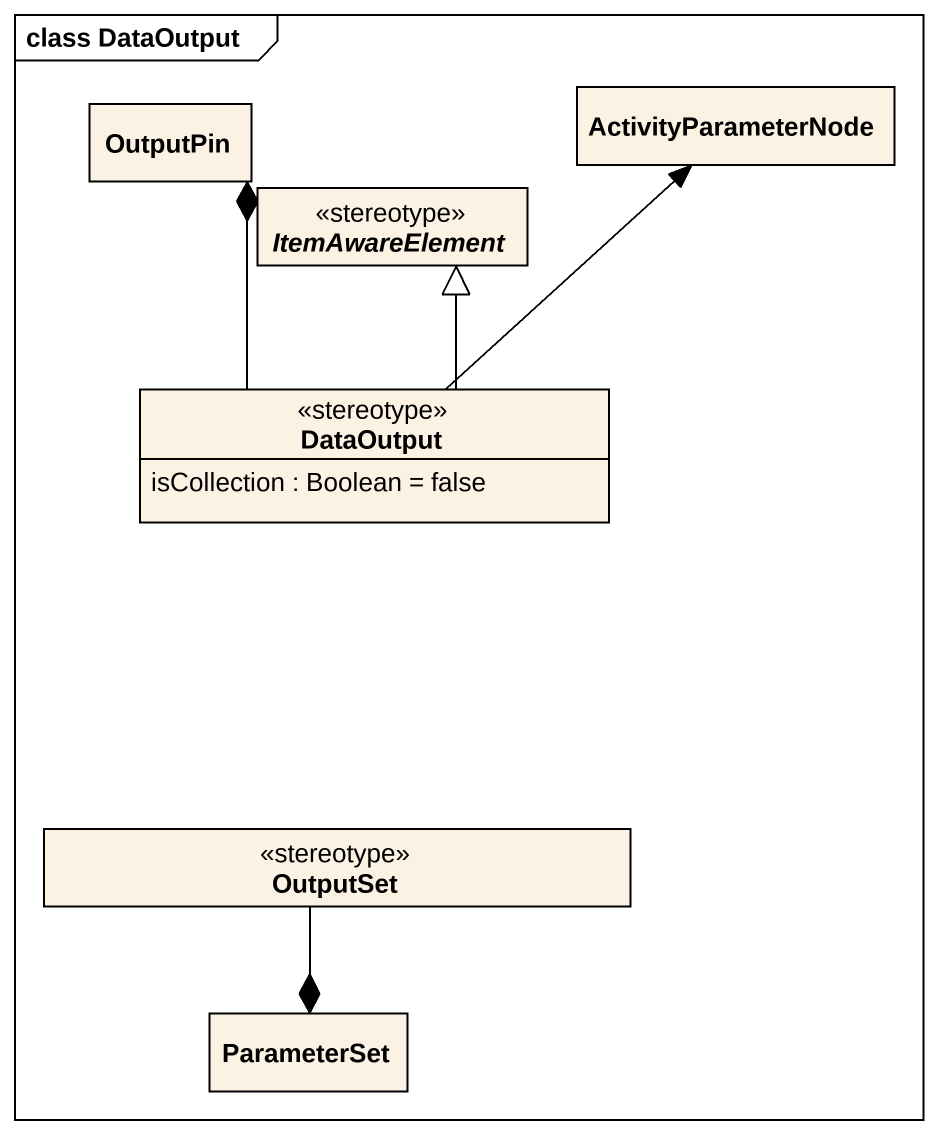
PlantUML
@startuml
mainframe class DataOutput
hide circle
hide empty members
class OutputPin
class ActivityParameterNode
abstract class ItemAwareElement <<stereotype>>
class DataOutput <<stereotype>> {
  isCollection : Boolean = false
}
class OutputSet <<stereotype>>
class ParameterSet
DataOutput -up-* OutputPin
DataOutput -up-> ActivityParameterNode
DataOutput -up-|> ItemAwareElement
OutputSet --* ParameterSet
@enduml
